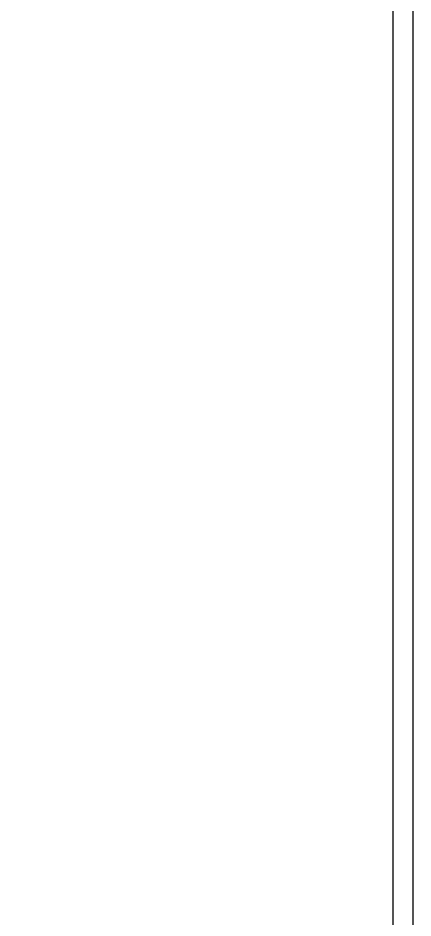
# Model space of a CAD drawing. Extents: x 386248 to 427517, y 4539405 to 4542296.
# Drawn here: x 426306.3 to 426404, y 4540809.7 to 4541032.3 of the extents above; entities that cross this region are included whole.
import ezdxf

# ---------------------------------------------------------------- set-up
doc = ezdxf.new("R2010")
doc.units = 0
doc.layers.add('YAZILAR', color=1, linetype='Continuous', lineweight=30)

msp = doc.modelspace()

# ---------------------------------------------------------------- linework, layer by layer
at = {"layer": 'YAZILAR', "color": 133, "ltscale": 5}
for points in [[(424443.2021922725, 4542285.699725995), (426404.0088484866, 4542285.699726012), (426404.0088485143, 4539415.230821836), (424443.2021923002, 4539415.230821819)], [(424448.2021922726, 4542280.699725995), (426399.0088484866, 4542280.699726012), (426399.0088485143, 4539420.230821836), (424448.2021923002, 4539420.230821819)]]:
    msp.add_lwpolyline(points, close=True, dxfattribs=at)

doc.saveas('drawing.dxf')
